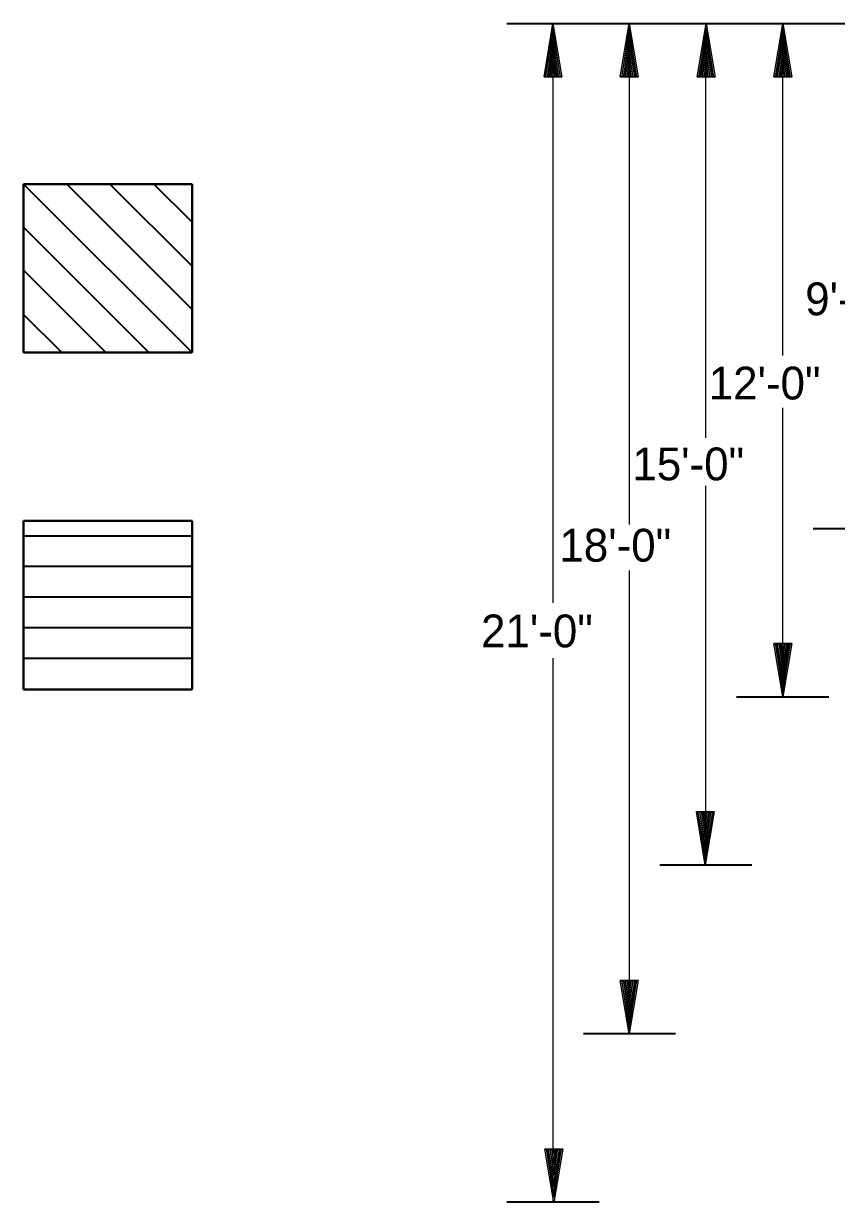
# Model space of a CAD drawing. Extents: x -8731 to 3768, y -70200 to -56618.
# Drawn here: x 2993.1 to 3242.1, y -69773.8 to -69412.7 of the extents above; entities that cross this region are included whole.
import ezdxf

# ---------------------------------------------------------------- set-up
doc = ezdxf.new("R2010")
doc.units = 0
doc.header["$LTSCALE"] = 4
doc.layers.add('1', color=7, linetype='Continuous', lineweight=13)
doc.layers.add('3', color=7, linetype='Continuous', lineweight=35)

msp = doc.modelspace()

# ---------------------------------------------------------------- linework, layer by layer
at = {"layer": '1'}
for points in [[(3152.52, -69429.04), (3155.24, -69412.7), (3157.96, -69429.04), (3157.6, -69429.04), (3155.24, -69414.32), (3152.88, -69429.04), (3153.06, -69429.04), (3155.24, -69415.96), (3157.42, -69429.04), (3157.06, -69429.04), (3155.24, -69417.6), (3153.42, -69429.04), (3153.62, -69429.04), (3155.24, -69419.24), (3156.88, -69429.04), (3156.5, -69429.04), (3155.24, -69421.04), (3153.98, -69429.04), (3154.14, -69429.04), (3155.24, -69422.68), (3156.34, -69429.04), (3155.98, -69429.04), (3155.24, -69424.32), (3154.52, -69429.04), (3154.7, -69429.04), (3155.24, -69425.96), (3155.78, -69429.04), (3155.42, -69429.04), (3155.24, -69427.58), (3155.06, -69429.04), (3152.52, -69429.04), (3157.96, -69429.04)], [(3175.84, -69429.04), (3178.58, -69412.7), (3181.3, -69429.04), (3180.94, -69429.04), (3178.58, -69414.32), (3176.22, -69429.04), (3176.38, -69429.04), (3178.58, -69415.96), (3180.74, -69429.04), (3180.38, -69429.04), (3178.58, -69417.6), (3176.74, -69429.04), (3176.94, -69429.04), (3178.58, -69419.24), (3180.2, -69429.04), (3179.84, -69429.04), (3178.58, -69421.04), (3177.3, -69429.04), (3177.48, -69429.04), (3178.58, -69422.68), (3179.66, -69429.04), (3179.3, -69429.04), (3178.58, -69424.32), (3177.84, -69429.04), (3178.02, -69429.04), (3178.58, -69425.96), (3179.1, -69429.04), (3178.74, -69429.04), (3178.58, -69427.58), (3178.38, -69429.04), (3175.84, -69429.04), (3181.3, -69429.04)], [(3199.44, -69429.04), (3202.16, -69412.7), (3204.88, -69429.04), (3204.52, -69429.04), (3202.16, -69414.32), (3199.8, -69429.04), (3199.98, -69429.04), (3202.16, -69415.96), (3204.34, -69429.04), (3203.98, -69429.04), (3202.16, -69417.6), (3200.34, -69429.04), (3200.52, -69429.04), (3202.16, -69419.24), (3203.78, -69429.04), (3203.42, -69429.04), (3202.16, -69421.04), (3200.88, -69429.04), (3201.06, -69429.04), (3202.16, -69422.68), (3203.24, -69429.04), (3202.88, -69429.04), (3202.16, -69424.32), (3201.42, -69429.04), (3201.62, -69429.04), (3202.16, -69425.96), (3202.7, -69429.04), (3202.34, -69429.04), (3202.16, -69427.58), (3201.98, -69429.04), (3199.44, -69429.04), (3204.88, -69429.04)], [(3222.94, -69429.04), (3225.66, -69412.7), (3228.38, -69429.04), (3228.02, -69429.04), (3225.66, -69414.32), (3223.3, -69429.04), (3223.5, -69429.04), (3225.66, -69415.96), (3227.84, -69429.04), (3227.48, -69429.04), (3225.66, -69417.6), (3223.86, -69429.04), (3224.02, -69429.04), (3225.66, -69419.24), (3227.3, -69429.04), (3226.94, -69429.04), (3225.66, -69421.04), (3224.4, -69429.04), (3224.58, -69429.04), (3225.66, -69422.68), (3226.76, -69429.04), (3226.38, -69429.04), (3225.66, -69424.32), (3224.94, -69429.04), (3225.12, -69429.04), (3225.66, -69425.96), (3226.22, -69429.04), (3225.84, -69429.04), (3225.66, -69427.58), (3225.48, -69429.04), (3222.94, -69429.04), (3228.38, -69429.04)], [(3228.38, -69602.6), (3225.66, -69618.96), (3222.94, -69602.6), (3223.3, -69602.6), (3225.66, -69617.32), (3228.02, -69602.6), (3227.84, -69602.6), (3225.66, -69615.68), (3223.5, -69602.6), (3223.86, -69602.6), (3225.66, -69614.04), (3227.48, -69602.6), (3227.3, -69602.6), (3225.66, -69612.42), (3224.02, -69602.6), (3224.4, -69602.6), (3225.66, -69610.6), (3226.94, -69602.6), (3226.76, -69602.6), (3225.66, -69608.96), (3224.58, -69602.6), (3224.94, -69602.6), (3225.66, -69607.32), (3226.38, -69602.6), (3226.22, -69602.6), (3225.66, -69605.7), (3225.12, -69602.6), (3225.48, -69602.6), (3225.66, -69604.06), (3225.84, -69602.6), (3228.38, -69602.6), (3222.94, -69602.6)], [(3204.62, -69654.1), (3201.9, -69670.44), (3199.18, -69654.1), (3199.54, -69654.1), (3201.9, -69668.8), (3204.26, -69654.1), (3204.06, -69654.1), (3201.9, -69667.16), (3199.72, -69654.1), (3200.08, -69654.1), (3201.9, -69665.54), (3203.7, -69654.1), (3203.54, -69654.1), (3201.9, -69663.9), (3200.26, -69654.1), (3200.62, -69654.1), (3201.9, -69662.08), (3203.16, -69654.1), (3202.98, -69654.1), (3201.9, -69660.46), (3200.8, -69654.1), (3201.18, -69654.1), (3201.9, -69658.82), (3202.62, -69654.1), (3202.44, -69654.1), (3201.9, -69657.2), (3201.34, -69654.1), (3201.7, -69654.1), (3201.9, -69655.56), (3202.08, -69654.1), (3204.62, -69654.1), (3199.18, -69654.1)], [(3181.3, -69705.78), (3178.58, -69722.12), (3175.84, -69705.78), (3176.22, -69705.78), (3178.58, -69720.48), (3180.94, -69705.78), (3180.74, -69705.78), (3178.58, -69718.84), (3176.38, -69705.78), (3176.74, -69705.78), (3178.58, -69717.2), (3180.38, -69705.78), (3180.2, -69705.78), (3178.58, -69715.58), (3176.94, -69705.78), (3177.3, -69705.78), (3178.58, -69713.76), (3179.84, -69705.78), (3179.66, -69705.78), (3178.58, -69712.12), (3177.48, -69705.78), (3177.84, -69705.78), (3178.58, -69710.5), (3179.3, -69705.78), (3179.1, -69705.78), (3178.58, -69708.86), (3178.02, -69705.78), (3178.38, -69705.78), (3178.58, -69707.24), (3178.74, -69705.78), (3181.3, -69705.78), (3175.84, -69705.78)], [(3158.22, -69757.44), (3155.5, -69773.78), (3152.78, -69757.44), (3153.14, -69757.44), (3155.5, -69772.16), (3157.86, -69757.44), (3157.68, -69757.44), (3155.5, -69770.52), (3153.32, -69757.44), (3153.7, -69757.44), (3155.5, -69768.88), (3157.32, -69757.44), (3157.14, -69757.44), (3155.5, -69767.24), (3153.86, -69757.44), (3154.24, -69757.44), (3155.5, -69765.44), (3156.78, -69757.44), (3156.58, -69757.44), (3155.5, -69763.8), (3154.42, -69757.44), (3154.78, -69757.44), (3155.5, -69762.16), (3156.22, -69757.44), (3156.06, -69757.44), (3155.5, -69760.54), (3154.96, -69757.44), (3155.32, -69757.44), (3155.5, -69758.9), (3155.68, -69757.44), (3158.22, -69757.44), (3152.78, -69757.44)]]:
    msp.add_lwpolyline(points, dxfattribs=at)
at = {"layer": '3'}
for p, q in [((3309.9, -69412.8), (3141.16, -69412.8)), ((3044.7, -69513.44), (2993.1, -69461.84)), ((3044.7, -69500.24), (3006.3, -69461.84)), ((3044.7, -69487.04), (3019.5, -69461.84)), ((3044.7, -69473.56), (3033.02, -69461.84)), ((3031.5, -69513.44), (2993.1, -69475.04)), ((3018.3, -69513.44), (2993.1, -69488.24)), ((3004.82, -69513.44), (2993.1, -69501.76)), ((3263.1, -69567.44), (3234.9, -69567.44)), ((3044.7, -69569.7), (2993.1, -69569.7)), ((3044.7, -69579), (2993.1, -69579)), ((3044.7, -69588.44), (2993.1, -69588.44)), ((3044.7, -69597.76), (2993.1, -69597.76)), ((3044.7, -69607.2), (2993.1, -69607.2)), ((3239.7, -69619.04), (3211.5, -69619.04)), ((3216.16, -69670.5), (3187.96, -69670.5)), ((3192.76, -69722.1), (3164.56, -69722.1)), ((3169.36, -69773.7), (3141.16, -69773.7))]:
    msp.add_line(p, q, dxfattribs=at)
at = {"layer": '3', "lineweight": 25}
for p, q in [((3155.26, -69590.1), (3155.26, -69412.8)), ((3178.66, -69566.1), (3178.66, -69412.8)), ((3202.06, -69539.56), (3202.06, -69412.8)), ((3225.62, -69514.36), (3225.62, -69412.8)), ((3225.62, -69619.04), (3225.62, -69530.4)), ((3202.06, -69670.5), (3202.06, -69554.24)), ((3178.66, -69722.1), (3178.66, -69580.2)), ((3155.26, -69773.7), (3155.26, -69607.04))]:
    msp.add_line(p, q, dxfattribs=at)
at = {"layer": '3', "lineweight": 40}
for p, q in [((3044.7, -69461.84), (2993.1, -69461.84)), ((2993.1, -69513.44), (2993.1, -69461.84)), ((3044.7, -69513.44), (3044.7, -69461.84)), ((3044.7, -69513.44), (2993.1, -69513.44)), ((3044.7, -69565.04), (2993.1, -69565.04)), ((2993.1, -69616.64), (2993.1, -69565.04)), ((3044.7, -69616.64), (3044.7, -69565.04)), ((3044.7, -69616.64), (2993.1, -69616.64))]:
    msp.add_line(p, q, dxfattribs=at)

# ---------------------------------------------------------------- texts
at = {"layer": '3'}
for s, p in [('9\'-0"', (3232.5, -69502.04)), ('12\'-0"', (3202.96, -69527.84)), ('15\'-0"', (3179.56, -69552.6)), ('18\'-0"', (3157.22, -69577.5)), ('21\'-0"', (3133.22, -69603.76))]:
    msp.add_text(s, height=10.05, dxfattribs=at).set_placement(p)

doc.saveas('drawing.dxf')
